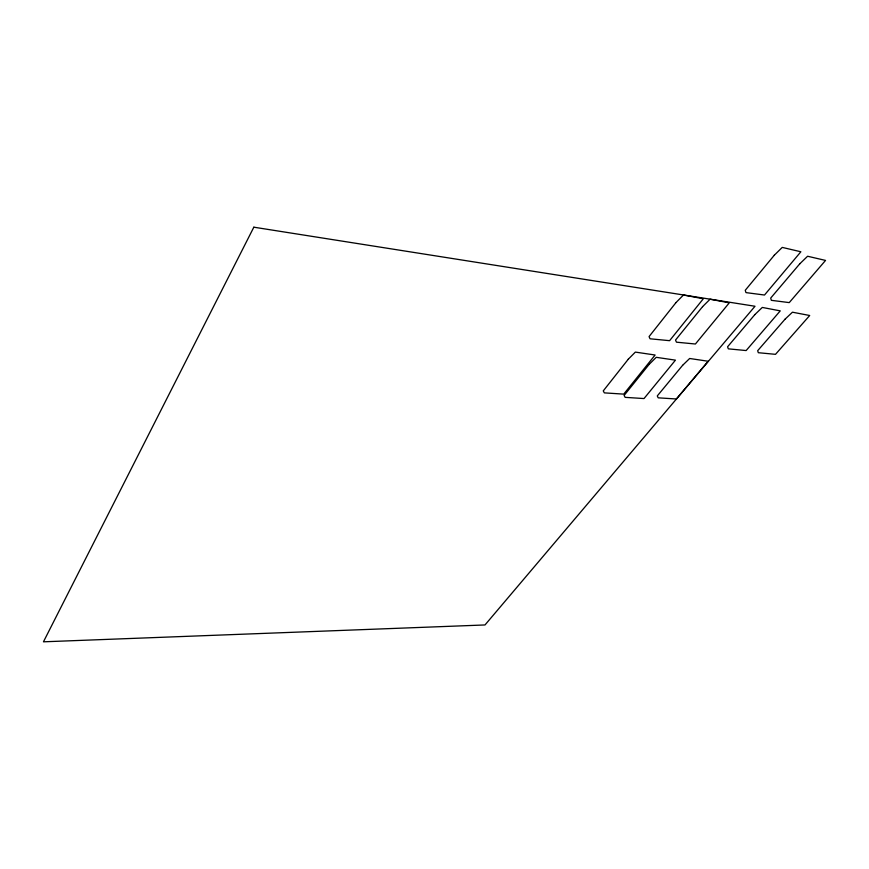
<?xml version="1.0" encoding="UTF-8"?>
<svg xmlns="http://www.w3.org/2000/svg" width="869" height="869" viewBox="0 0 869 869"><rect width="100%" height="100%" fill="white"/><g stroke="black" fill="none" stroke-linecap="round" stroke-linejoin="round"><path stroke-width="1.3" d="M253.835 227.189L43.45 641.811L485 624.952L755.009 306.257L253.835 227.189M628.298 359.201L603.26 390.898L604.335 392.875L623.725 394.124L655.107 355.019L635.348 352.097L628.298 359.201M675.973 302.597L649.056 336.607L650.045 338.791L669.597 340.681L703.325 298.762L683.479 295.004L675.973 302.597M649.208 364.296L624.116 395.428L625.126 397.361L644.016 398.556L675.452 360.146L656.236 357.322L649.208 364.296M702.586 306.648L675.539 340.04L676.44 342.18L695.406 344.015L729.276 302.846L710.082 299.197L702.586 306.648M682.61 365.328L657.279 395.927L658.181 397.828L676.419 398.99L708.148 361.243L689.649 358.484L682.61 365.328M774.322 255.204L745.244 290.3L745.971 292.614L764.503 295.026L800.87 251.771L782.241 247.404L774.322 255.204M754.846 314.611L727.581 346.796L728.32 348.849L746.145 350.555L780.253 310.863L762.298 307.441L754.846 314.611M799.741 263.85L770.694 298.078L771.346 300.326L789.248 302.608L825.55 260.418L807.605 256.246L799.741 263.85M785.033 319.216L757.67 350.696L758.322 352.705L775.506 354.335L809.702 315.501L792.452 312.199L785.033 319.216"/></g></svg>
